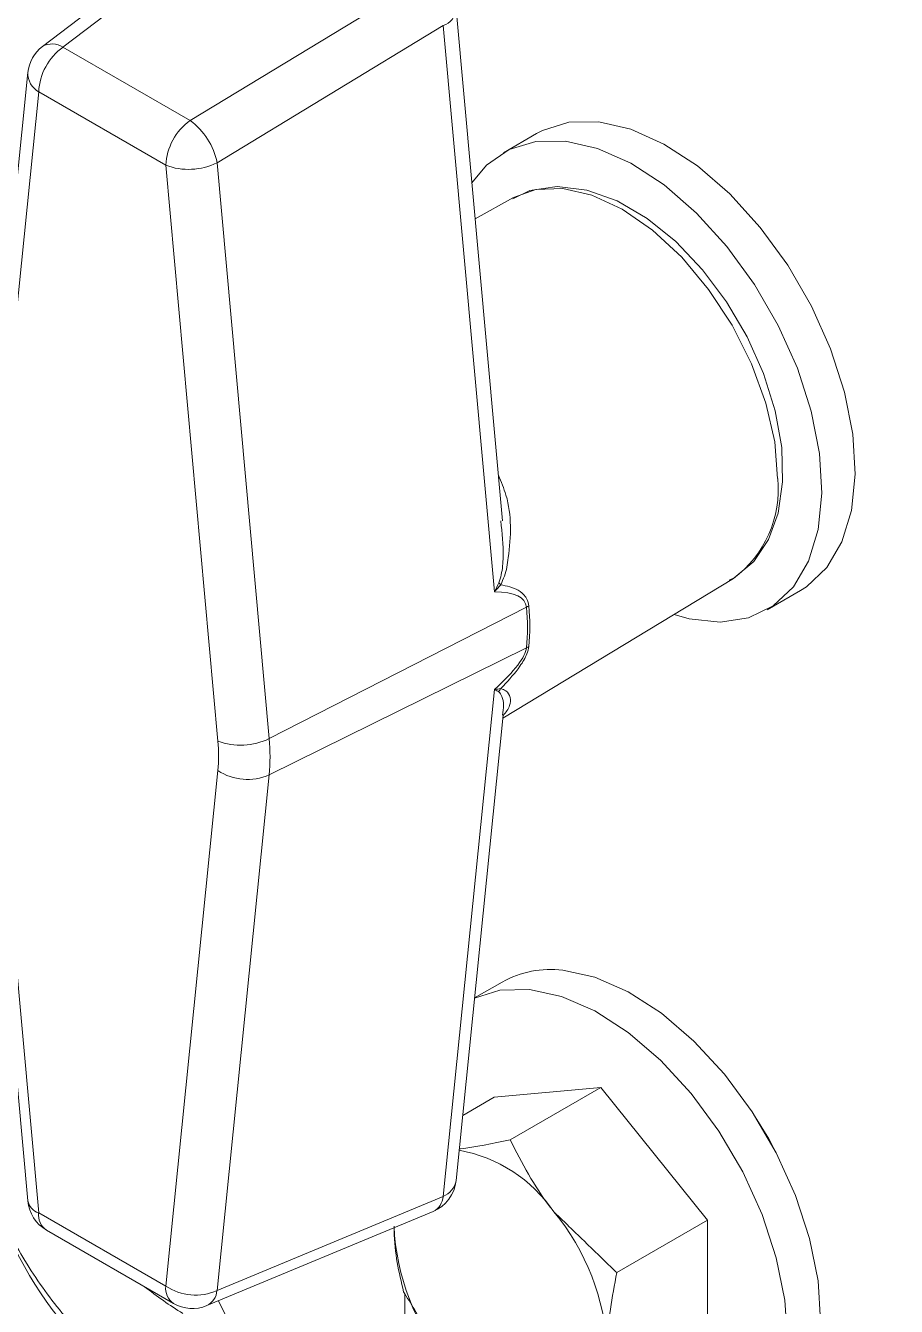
# Model space of a CAD drawing. Extents: x 11 to 120, y 2 to 94.
# Drawn here: x 85.436 to 86.88, y 13.316 to 15.44 of the extents above; entities that cross this region are included whole.
import ezdxf

# ---------------------------------------------------------------- set-up
doc = ezdxf.new("R2010")
doc.units = 0
doc.header["$MEASUREMENT"] = 0
doc.linetypes.add('SLD-Solid', pattern=[0])
doc.layers.add('OBJECT', color=7, linetype='CONTINUOUS')

msp = doc.modelspace()

# ---------------------------------------------------------------- linework, layer by layer
at = {"layer": 'OBJECT', "color": 7, "linetype": 'SLD-Solid', "lineweight": 15}
for p, q in [((85.796, 15.6572), (85.4639, 15.405)), ((85.8299, 15.6561), (85.4978, 15.4039)), ((85.7086, 15.2822), (86.0836, 15.5096)), ((86.2265, 14.6187), (86.1497, 15.4667)), ((86.1282, 15.4395), (85.7532, 15.2121)), ((86.2132, 14.501), (86.1282, 15.4395)), ((85.4978, 15.4039), (85.7086, 15.2822)), ((85.4395, 15.3616), (85.353, 14.5067)), ((85.4575, 15.3297), (85.371, 14.4749)), ((85.6682, 15.2081), (85.4575, 15.3297)), ((86.2832, 15.2606), (86.228, 15.2288)), ((85.7547, 14.2533), (85.6682, 15.2081)), ((85.7532, 15.2121), (85.8397, 14.2574)), ((86.245, 15.1544), (86.1811, 15.1194)), ((86.2272, 14.2911), (86.6096, 14.5229)), ((86.6655, 14.471), (86.7206, 14.5028)), ((85.8397, 14.2574), (86.2663, 14.4752)), ((85.3529, 14.4458), (85.4394, 13.4911)), ((85.371, 14.426), (85.4575, 13.4712)), ((85.8397, 14.1973), (86.2663, 14.408)), ((86.1282, 13.4984), (86.2132, 14.3388)), ((86.1496, 13.5248), (86.2277, 14.2962)), ((85.6682, 13.3496), (85.7547, 14.2044)), ((85.8397, 14.1973), (85.7532, 13.3424)), ((86.2261, 13.8538), (86.1802, 13.8274)), ((86.2129, 13.663), (86.3896, 13.6788)), ((86.3896, 13.6788), (86.2393, 13.592)), ((86.3896, 13.6788), (86.5664, 13.4589)), ((86.2129, 13.663), (86.1606, 13.6328)), ((85.7532, 13.3424), (86.1282, 13.4984)), ((85.4575, 13.4712), (85.6682, 13.3496)), ((85.7364, 13.3174), (86.1114, 13.4734)), ((85.4704, 13.4426), (85.6812, 13.3209)), ((86.5664, 13.4589), (86.416, 13.3721)), ((86.5664, 13.4589), (86.5664, 13.2232)), ((86.0644, 13.1184), (86.0644, 13.3374))]:
    msp.add_line(p, q, dxfattribs=at)
at = {"layer": 'OBJECT', "color": 7, "linetype": 'SLD-Solid', "lineweight": 15, "flags": 128}
for points in [[(86.2832, 15.2606), (86.2927, 15.2657), (86.3368, 15.2792), (86.3861, 15.2799), (86.4392, 15.2678), (86.4943, 15.2432), (86.5497, 15.2071), (86.6035, 15.1605), (86.654, 15.105), (86.6997, 15.0423), (86.739, 14.9744), (86.7706, 14.9035), (86.7937, 14.832), (86.8073, 14.762), (86.8112, 14.6959), (86.8051, 14.6358), (86.7892, 14.5835), (86.7642, 14.5409), (86.7307, 14.5092), (86.7206, 14.5028)], [(86.1758, 15.1787), (86.2002, 15.208), (86.2375, 15.2339), (86.2816, 15.2473), (86.331, 15.248), (86.3841, 15.2359), (86.4392, 15.2114), (86.4945, 15.1753), (86.5483, 15.1287), (86.5988, 15.0732), (86.6445, 15.0104), (86.6838, 14.9426), (86.7155, 14.8717), (86.7385, 14.8001), (86.7522, 14.7302), (86.756, 14.6641), (86.7499, 14.6039), (86.7341, 14.5517), (86.709, 14.5091), (86.6755, 14.4774), (86.6346, 14.4576), (86.5877, 14.4505), (86.5363, 14.4563), (86.5112, 14.4633)], [(86.6024, 14.5201), (86.611, 14.5238), (86.6433, 14.5512), (86.6675, 14.5873), (86.6836, 14.6314), (86.6911, 14.683), (86.6895, 14.7403), (86.6788, 14.801), (86.6594, 14.8628), (86.6322, 14.9237), (86.5981, 14.9817), (86.5583, 15.0349), (86.5138, 15.0815), (86.4662, 15.12), (86.4166, 15.1489), (86.3664, 15.1669), (86.3173, 15.1727), (86.2721, 15.1659), (86.2438, 15.1523)], [(86.6828, 14.6885), (86.6779, 14.7495), (86.6632, 14.8138), (86.6394, 14.879), (86.6073, 14.9427), (86.5683, 15.0022), (86.5237, 15.0555), (86.4753, 15.1003), (86.425, 15.1351), (86.3747, 15.1584), (86.3264, 15.1694), (86.2818, 15.1676), (86.245, 15.1544)], [(85.7555, 13.3253), (85.8053, 13.2252), (85.8766, 13.0984), (85.9546, 12.976), (86.0388, 12.8592), (86.1283, 12.749), (86.2223, 12.6465), (86.3199, 12.5527), (86.4202, 12.4684), (86.5223, 12.3945), (86.6251, 12.3316), (86.7277, 12.2803), (86.8292, 12.2412), (86.9285, 12.2145), (87.0249, 12.2005), (87.1172, 12.1994), (87.2048, 12.2111), (87.2867, 12.2356), (87.3623, 12.2727), (87.4307, 12.3219), (87.4913, 12.3828), (87.5436, 12.4549), (87.5871, 12.5374), (87.6214, 12.6296), (87.6461, 12.7306), (87.661, 12.8396), (87.666, 12.9553), (87.661, 13.0768), (87.6461, 13.2029), (87.6214, 13.3325), (87.5871, 13.4643), (87.5436, 13.597), (87.4913, 13.7295), (87.4307, 13.8604), (87.3623, 13.9886), (87.2867, 14.1128), (87.2048, 14.2319), (87.1172, 14.3448), (87.0812, 14.3866)], [(86.6635, 13.0961), (86.6753, 13.1036), (86.7084, 13.1358), (86.7331, 13.179), (86.7485, 13.2316), (86.7541, 13.292), (86.7498, 13.3584), (86.7357, 13.4285), (86.7123, 13.5), (86.6802, 13.5708), (86.6406, 13.6385), (86.5947, 13.7009), (86.5439, 13.7561), (86.49, 13.8022), (86.4347, 13.8378), (86.3796, 13.8618), (86.3267, 13.8733)], [(86.2715, 13.8415), (86.2223, 13.8402), (86.1802, 13.8269)], [(86.3405, 13.1187), (86.372, 13.0966), (86.4274, 13.0667), (86.4817, 13.0489), (86.5329, 13.0438), (86.5796, 13.0515), (86.6201, 13.0718), (86.6533, 13.104), (86.6779, 13.1471), (86.6933, 13.1998), (86.699, 13.2602), (86.6947, 13.3265), (86.6806, 13.3966), (86.6571, 13.4682), (86.6251, 13.539), (86.5854, 13.6067), (86.5395, 13.6691), (86.4888, 13.7243), (86.4349, 13.7704), (86.3795, 13.806), (86.3245, 13.83), (86.2715, 13.8415), (86.2715, 13.8415)], [(86.68, 13.5711), (86.668, 13.594), (86.6457, 13.6306)]]:
    msp.add_lwpolyline(points, dxfattribs=at)
at = {"layer": 'OBJECT', "color": 7, "linetype": 'SLD-Solid', "lineweight": 15}
for centre, radius, start, end in [((89.8866, 14.532), 4.6485, 154.5679, 177.026), ((86.1183, 15.4694), 0.0315, 288.2339, 354.9536), ((85.5017, 15.3553), 0.0625, 127.2147, 174.2219), ((85.5545, 15.325), 0.0971, 125.6892, 177.1989), ((85.4799, 15.3767), 0.0325, 56.5608, 119.534), ((85.4756, 15.361), 0.0361, 179.1152, 239.8682), ((85.7652, 15.2033), 0.0971, 125.6892, 177.1989), ((85.642, 15.1906), 0.1133, 10.9392, 53.9755), ((85.706, 15.3087), 0.1075, 249.4173, 296.0061), ((86.4993, 14.6708), 0.1845, 306.7262, 5.5302), ((86.2495, 14.5383), 0.0366, 217.917, 224.8962), ((86.2347, 14.5371), 0.0695, 297.0039, 300.7261), ((85.915, 14.4416), 0.3529, 354.5388, 5.4612), ((85.9188, 14.4438), 0.353, 354.5388, 5.4612), ((86.2419, 14.4576), 0.0553, 296.2445, 300.9155), ((86.2503, 14.3225), 0.0322, 145.8874, 156.8313), ((85.7925, 14.354), 0.1075, 249.4173, 296.0061), ((85.4989, 14.2289), 0.257, 354.5388, 5.4612), ((85.5254, 14.2273), 0.3157, 354.5388, 5.4612), ((85.8038, 14.2787), 0.089, 236.5866, 293.7887), ((86.3056, 13.7126), 0.1621, 82.5245, 119.3759), ((86.1109, 13.3354), 0.2435, 34.3936, 79.6396), ((86.0874, 13.5311), 0.0625, 292.5861, 354.2219), ((86.1153, 13.5307), 0.0348, 291.6555, 350.1079), ((85.5017, 13.4967), 0.0625, 185.1771, 240.0027), ((85.4655, 13.4967), 0.0267, 192.0454, 252.4527), ((86.0982, 13.5003), 0.03, 296.1403, 356.3611), ((85.4875, 13.4676), 0.0303, 173.0989, 235.5889), ((86.0169, 13.2275), 0.3837, 2.6393, 39.7721), ((86.43, 13.4669), 0.3837, 182.6393, 219.7721), ((86.0116, 13.7062), 0.6623, 206.3465, 229.8213), ((85.6983, 13.3459), 0.0303, 173.0989, 235.5889), ((85.7173, 13.4239), 0.089, 236.5866, 293.7887), ((85.7232, 13.3443), 0.03, 296.1403, 356.3611), ((85.7124, 13.3751), 0.0625, 240.0027, 292.5861)]:
    msp.add_arc(centre, radius, start, end, dxfattribs=at)
for centre, major_axis, ratio, start_param, end_param in [((81.7629, 12.176), (4.5011, 2.3073), 0.063598, 6.257544, 6.404446), ((81.7629, 12.1835), (4.502, 2.2335), 0.052376, 6.103357, 6.250259)]:
    msp.add_ellipse(centre, major_axis=major_axis, ratio=ratio, start_param=start_param, end_param=end_param, dxfattribs=at)
for points, knots in [([(86.2197, 14.6941), (86.2243, 14.6832), (86.2427, 14.6404), (86.2403, 14.5815), (86.2324, 14.5312), (86.2258, 14.5172), (86.2236, 14.5125)], [0, 0, 0, 0, 0.190184, 0.746369, 0.914216, 1, 1, 1, 1]), ([(86.2207, 14.5158), (86.222, 14.5202), (86.2263, 14.5342), (86.2291, 14.5688), (86.2258, 14.5986), (86.2236, 14.6185)], [0, 0, 0, 0, 0.132217, 0.417155, 1, 1, 1, 1]), ([(86.2132, 14.501), (86.2133, 14.5011), (86.216, 14.5059), (86.2184, 14.5109), (86.2207, 14.5158)], [0, 0, 0, 0, 0.023654, 1, 1, 1, 1]), ([(86.2236, 14.5125), (86.2204, 14.5087), (86.217, 14.5048), (86.2133, 14.501), (86.2132, 14.501)], [0, 0, 0, 0, 0.976245, 1, 1, 1, 1]), ([(86.2236, 14.5125), (86.2337, 14.5104), (86.2491, 14.5071), (86.2625, 14.4964), (86.2683, 14.4872), (86.2694, 14.4814), (86.2702, 14.4774)], [0, 0, 0, 0, 0.495881, 0.76116, 0.830865, 1, 1, 1, 1]), ([(86.2702, 14.4102), (86.2694, 14.4061), (86.2672, 14.3955), (86.2526, 14.3719), (86.2364, 14.3536), (86.2251, 14.342), (86.2236, 14.3405)], [0, 0, 0, 0, 0.169267, 0.444069, 0.927204, 1, 1, 1, 1]), ([(86.2132, 14.3388), (86.2133, 14.3388), (86.217, 14.3392), (86.2204, 14.3399), (86.2236, 14.3405)], [0, 0, 0, 0, 0.023755, 1, 1, 1, 1]), ([(86.2207, 14.3351), (86.2184, 14.3362), (86.216, 14.3373), (86.2133, 14.3388), (86.2132, 14.3388)], [0, 0, 0, 0, 0.976346, 1, 1, 1, 1]), ([(86.2267, 14.2964), (86.2281, 14.3077), (86.23, 14.3226), (86.2225, 14.3327), (86.2207, 14.3351)], [0, 0, 0, 0, 0.755224, 1, 1, 1, 1]), ([(86.2236, 14.3405), (86.2266, 14.3394), (86.2396, 14.3347), (86.2424, 14.3135), (86.232, 14.301), (86.2276, 14.2959)], [0, 0, 0, 0, 0.149354, 0.646388, 1, 1, 1, 1]), ([(86.2393, 13.592), (86.21, 13.5861), (86.1801, 13.5799), (86.1555, 13.5773), (86.1549, 13.5772)], [0, 0, 0, 0, 0.974921, 1, 1, 1, 1]), ([(86.3119, 13.4729), (86.3098, 13.4756), (86.2801, 13.5128), (86.259, 13.5539), (86.2393, 13.592)], [0, 0, 0, 0, 0.070214, 1, 1, 1, 1]), ([(86.0467, 13.4492), (86.0467, 13.4465), (86.0469, 13.4068), (86.055, 13.3724), (86.0625, 13.3405)], [0, 0, 0, 0, 0.070214, 1, 1, 1, 1]), ([(85.4152, 13.4265), (85.4152, 13.4265), (85.4317, 13.3954), (85.4695, 13.3355), (85.5588, 13.2315), (85.6409, 13.1684), (85.6994, 13.1346), (85.6994, 13.1346)], [0, 0, 0, 0, 0.000005, 0.259099, 0.518181, 0.999995, 1, 1, 1, 1]), ([(86.4002, 13.2451), (86.4003, 13.2479), (86.4005, 13.2879), (86.4085, 13.3315), (86.416, 13.3721)], [0, 0, 0, 0, 0.070214, 1, 1, 1, 1]), ([(85.6968, 13.3045), (85.6968, 13.3045), (85.6744, 13.3174), (85.6537, 13.3331), (85.633, 13.3488)], [0, 0, 0, 0, 0.000025, 1, 1, 1, 1])]:
    msp.add_open_spline(points, degree=3, knots=knots, dxfattribs=at)
for points in [[(86.416, 13.3721), (86.3119, 13.4729)], [(86.0625, 13.3405), (86.1351, 13.2214)]]:
    msp.add_open_spline(points, degree=1, dxfattribs=at)

doc.saveas('drawing.dxf')
